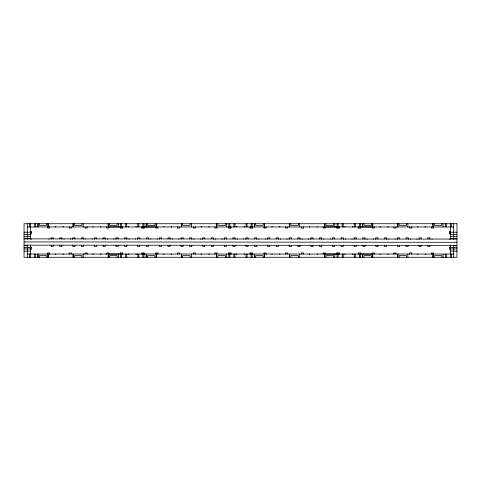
<?xml version="1.0" encoding="UTF-8"?>
<svg xmlns="http://www.w3.org/2000/svg" width="481" height="481" viewBox="0 0 481 481"><rect width="100%" height="100%" fill="white"/><g stroke="black" fill="none" stroke-linecap="round" stroke-linejoin="round"><path stroke-width="0.72" d="M24.05 245.16L456.95 245.364M24.05 241.913L456.95 242.316M456.95 239.069L24.05 238.871M120.37 226.966L108.826 226.972L108.826 228.054L106.662 228.054L106.662 226.761M27.297 226.948L453.703 226.966M336.82 226.966L325.276 226.972L325.276 228.054L323.112 228.054L323.112 226.761M30.543 231.662L31.626 231.662L31.626 233.826L30.249 233.826M450.457 231.662L449.374 231.662L449.374 233.826L450.751 233.826M24.05 232.209L31.626 232.209M449.374 232.209L456.95 232.209M24.05 234.373L30.543 234.373M450.457 234.373L456.95 234.373M24.05 236.357L30.543 236.357M450.457 236.357L456.95 236.357M24.05 238.522L30.543 238.522M450.457 238.522L456.95 238.522M25 245.364L25.469 245.364M26.419 245.364L26.894 245.364M454.106 245.364L454.581 245.364M455.531 245.364L456 245.364M30.249 247.174L31.626 247.174L31.626 249.338L30.543 249.338M450.751 247.174L449.374 247.174L449.374 249.338L450.457 249.338M24.05 247.529L30.543 247.529M450.457 247.529L456.95 247.529M24.05 248.984L30.543 248.984M450.457 248.984L456.95 248.984M24.05 251.148L30.543 251.148M450.457 251.148L456.95 251.148M27.297 254.034L453.703 254.034M360.63 254.034L372.174 254.028L372.174 252.946L374.338 252.946L374.338 254.239M360.63 226.966L372.174 226.972L372.174 228.054L374.338 228.054L374.338 226.761M144.18 226.966L155.724 226.972L155.724 228.054L157.888 228.054L157.888 226.761M336.82 254.034L325.276 254.028L325.276 252.946L323.112 252.946L323.112 254.239M120.37 254.034L108.826 254.028L108.826 252.946L106.662 252.946L106.662 254.239M453.703 223.719L453.703 239.376M453.703 244.937L453.703 257.281M451.418 223.719L451.418 226.966M451.418 254.034L451.418 257.281M450.402 223.719L450.457 239.273M450.457 244.997L450.457 257.281M449.374 238.871L449.374 239.273M446.32 223.719L446.32 226.966M446.32 254.034L446.32 257.281M445.298 223.719L445.298 226.966M445.298 254.034L445.298 257.281M443.013 223.719L443.061 226.966M443.061 254.034L443.013 257.281M441.78 223.719L441.78 225.342L434.205 225.342L434.205 223.719M441.78 257.281L441.78 255.658L434.205 255.658L434.205 257.281M433.501 226.972L433.501 228.054L431.337 228.054L431.337 226.761M433.501 254.028L433.501 252.946L431.337 252.946L431.337 254.239M432.966 223.719L432.966 226.966M432.966 254.034L432.966 257.281M432.924 223.719L432.924 226.966M432.924 254.034L432.924 257.281M432.058 238.871L432.058 239.273M429.894 239.273L429.894 237.8L427.729 237.8L427.729 238.883M429.894 245.16L429.894 246.458L427.729 246.458L427.729 245.376M425.204 226.761L425.204 226.966A0.812 0.812 0 0 0 425.715 226.791M425.204 254.239L425.204 254.034A0.812 0.812 0 0 1 425.715 254.208M421.236 238.883L421.236 237.8L419.071 237.8L419.071 239.273M421.236 245.376L421.236 246.458L419.071 246.458L419.071 245.16M417.989 226.761L417.989 226.966A0.812 0.812 0 0 1 417.478 226.791M417.989 254.239L417.989 254.034A0.812 0.812 0 0 0 417.478 254.208M416.907 238.871L416.907 239.273M411.856 226.761L411.856 228.054L409.692 228.054L409.692 226.972M411.856 254.239L411.856 252.946L409.692 252.946L409.692 254.028M410.413 238.871L410.413 239.273M408.249 239.273L408.249 237.8L406.084 237.8L406.084 238.883M408.249 245.16L408.249 246.458L406.084 246.458L406.084 245.376M407.858 223.719L407.906 226.966M407.858 254.034L407.906 257.281M406.625 223.719L406.625 225.342L399.05 225.342L399.05 223.719M406.625 257.281L406.625 255.658L399.05 255.658L399.05 257.281M399.591 238.883L399.591 237.8L397.426 237.8L397.426 239.273M399.591 245.376L399.591 246.458L397.426 246.458L397.426 245.16M395.983 226.972L395.983 228.054L393.819 228.054L393.819 226.761M395.983 254.028L395.983 252.946L393.819 252.946L393.819 254.239M395.262 238.871L395.262 239.273M388.768 238.871L388.768 239.273M387.686 226.761L387.686 226.966A0.812 0.812 0 0 0 388.197 226.791M387.686 254.239L387.686 254.034A0.812 0.812 0 0 1 388.197 254.208M386.604 239.273L386.604 237.8L384.439 237.8L384.439 238.883M386.604 245.16L386.604 246.458L384.439 246.458L384.439 245.376M380.471 226.761L380.471 226.966A0.812 0.812 0 0 1 379.96 226.791M380.471 254.239L380.471 254.034A0.812 0.812 0 0 0 379.96 254.208M377.946 238.883L377.946 237.8L375.781 237.8L375.781 239.273M377.946 245.376L377.946 246.458L375.781 246.458L375.781 245.16M373.617 238.871L373.617 239.273M372.751 223.719L372.751 226.966M372.751 254.034L372.751 257.281M372.703 223.719L372.703 226.966M372.703 254.034L372.703 257.281M371.47 223.719L371.47 225.342L363.895 225.342L363.895 223.719M371.47 257.281L371.47 255.658L363.895 255.658L363.895 257.281M367.123 238.871L367.123 239.273M364.959 239.273L364.959 237.8L362.794 237.8L362.794 238.883M364.959 245.16L364.959 246.458L362.794 246.458L362.794 245.376M360.648 226.761L360.63 228.048L358.213 228.06L358.213 226.978M360.648 254.239L360.63 252.952L358.213 252.952L358.213 254.034M360.377 223.719L360.377 228.06M360.377 252.952L360.377 257.281M359.355 223.719L359.355 226.966M359.355 254.034L359.355 257.281M358.465 226.761L358.465 228.048M358.465 252.952L358.465 254.239M356.301 238.883L356.301 237.8L354.136 237.8L354.136 239.273M356.301 245.376L356.301 246.458L354.136 246.458L354.136 245.16M355.273 223.719L355.273 226.966M355.273 254.034L355.273 257.281M354.257 223.719L354.257 226.966M354.257 254.034L354.257 257.281M352.332 226.761L352.332 226.966A0.812 0.812 0 0 0 352.844 226.779M352.332 254.239L352.332 254.034A0.812 0.812 0 0 1 352.844 254.221M351.972 238.871L351.972 239.273M345.478 238.871L345.478 239.273M345.117 226.761L345.117 226.966A0.812 0.812 0 0 1 344.606 226.779M345.117 254.239L345.117 254.034A0.812 0.812 0 0 0 344.606 254.221M343.314 239.273L343.314 237.8L341.149 237.8L341.149 238.883M343.314 245.16L343.314 246.458L341.149 246.458L341.149 245.376M343.193 223.719L343.193 226.966M343.193 254.034L343.193 257.281M342.177 223.719L342.177 226.966M342.177 254.034L342.177 257.281M339.237 226.978L339.237 228.06L336.82 228.048L336.802 226.761M339.237 254.034L339.237 252.952L336.82 252.952L336.802 254.239M338.985 226.761L338.985 228.048M338.985 252.952L338.985 254.239M338.095 223.719L338.095 226.966M338.095 254.034L338.095 257.281M337.073 223.719L337.073 228.06M337.073 252.952L337.073 257.281M334.836 223.719L334.788 226.966M334.836 254.034L334.788 257.281M334.656 238.883L334.656 237.8L332.491 237.8L332.491 239.273M334.656 245.376L334.656 246.458L332.491 246.458L332.491 245.16M333.555 223.719L333.555 225.342L325.98 225.342L325.98 223.719M333.555 257.281L333.555 255.658L325.98 255.658L325.98 257.281M330.327 238.871L330.327 239.273M324.741 223.719L324.741 226.966M324.741 254.034L324.741 257.281M324.699 223.719L324.699 226.966M324.699 254.034L324.699 257.281M323.833 238.871L323.833 239.273M321.669 239.273L321.669 237.8L319.504 237.8L319.504 238.883M321.669 245.16L321.669 246.458L319.504 246.458L319.504 245.376M316.979 226.761L316.979 226.966A0.812 0.812 0 0 0 317.49 226.791M316.979 254.239L316.979 254.034A0.812 0.812 0 0 1 317.49 254.208M313.011 238.883L313.011 237.8L310.846 237.8L310.846 239.273M313.011 245.376L313.011 246.458L310.846 246.458L310.846 245.16M309.764 226.761L309.764 226.966A0.812 0.812 0 0 1 309.253 226.791M309.764 254.239L309.764 254.034A0.812 0.812 0 0 0 309.253 254.208M308.682 238.871L308.682 239.273M303.631 226.761L303.631 228.054L301.467 228.054L301.467 226.972M303.631 254.239L303.631 252.946L301.467 252.946L301.467 254.028M302.188 238.871L302.188 239.273M300.024 239.273L300.024 237.8L297.859 237.8L297.859 238.883M300.024 245.16L300.024 246.458L297.859 246.458L297.859 245.376M299.633 223.719L299.633 226.966M299.681 254.034L299.681 257.281M298.4 223.719L298.4 225.342L290.825 225.342L290.825 223.719M298.4 257.281L298.4 255.658L290.825 255.658L290.825 257.281M291.366 238.883L291.366 237.8L289.201 237.8L289.201 239.273M291.366 245.376L291.366 246.458L289.201 246.458L289.201 245.16M287.758 226.972L287.758 228.054L285.594 228.054L285.594 226.761M287.758 254.028L287.758 252.946L285.594 252.946L285.594 254.239M287.037 238.871L287.037 239.273M280.543 238.871L280.543 239.273M279.461 226.761L279.461 226.966A0.812 0.812 0 0 0 279.972 226.791M279.461 254.239L279.461 254.034A0.812 0.812 0 0 1 279.972 254.208M278.379 239.273L278.379 237.8L276.214 237.8L276.214 238.883M278.379 245.16L278.379 246.458L276.214 246.458L276.214 245.376M272.246 226.761L272.246 226.966A0.812 0.812 0 0 1 271.735 226.791M272.246 254.239L272.246 254.034A0.812 0.812 0 0 0 271.735 254.208M269.721 238.883L269.721 237.8L267.556 237.8L267.556 239.273M269.721 245.376L269.721 246.458L267.556 246.458L267.556 245.16M266.113 226.761L266.113 228.054L263.949 228.054L263.949 226.972M266.113 254.239L266.113 252.946L263.949 252.946L263.949 254.028M265.392 238.871L265.392 239.273M264.526 223.719L264.526 226.966M264.526 254.034L264.526 257.281M264.478 223.719L264.478 226.966M264.478 254.034L264.478 257.281M263.245 223.719L263.245 225.342L255.67 225.342L255.67 223.719M263.245 257.281L263.245 255.658L255.67 255.658L255.67 257.281M258.898 238.871L258.898 239.273M256.734 239.273L256.734 237.8L254.569 237.8L254.569 238.883M256.734 245.16L256.734 246.458L254.569 246.458L254.569 245.376M252.423 226.761L252.405 228.054L249.988 228.06L249.988 226.978M252.423 254.239L252.405 252.946L249.988 252.952L249.988 254.034M252.152 223.719L252.152 228.06M252.152 252.952L252.152 257.281M251.13 223.719L251.13 226.966M251.13 254.034L251.13 257.281M250.24 226.761L250.24 228.054M250.24 252.946L250.24 254.239M248.076 238.883L248.076 237.8L245.911 237.8L245.911 239.273M248.076 245.376L248.076 246.458L245.911 246.458L245.911 245.16M247.048 223.719L247.048 226.966M247.048 254.034L247.048 257.281M246.031 223.719L246.031 226.966M246.031 254.034L246.031 257.281M244.107 226.761L244.107 226.966A0.812 0.812 0 0 0 244.619 226.791M244.107 254.239L244.107 254.034A0.812 0.812 0 0 1 244.619 254.208M243.747 238.871L243.747 239.273M237.253 238.871L237.253 239.273M236.892 226.761L236.892 226.966A0.812 0.812 0 0 1 236.381 226.791M236.892 254.239L236.892 254.034A0.812 0.812 0 0 0 236.381 254.208M235.089 239.273L235.089 237.8L232.924 237.8L232.924 238.883M235.089 245.16L235.089 246.458L232.924 246.458L232.924 245.376M234.968 223.719L234.968 226.966M234.968 254.034L234.968 257.281M233.952 223.719L233.952 226.966M233.952 254.034L233.952 257.281M231.012 226.978L231.012 228.06L228.595 228.054L228.577 226.761M231.012 254.034L231.012 252.952L228.595 252.946L228.577 254.239M230.76 226.761L230.76 228.054M230.76 252.946L230.76 254.239M229.87 223.719L229.87 226.966M229.87 254.034L229.87 257.281M228.848 223.719L228.848 228.06M228.848 252.952L228.848 257.281M226.611 223.719L226.563 226.966M226.563 254.034L226.611 257.281M226.431 238.883L226.431 237.8L224.266 237.8L224.266 239.273M226.431 245.376L226.431 246.458L224.266 246.458L224.266 245.16M225.33 223.719L225.33 225.342L217.755 225.342L217.755 223.719M225.33 257.281L225.33 255.658L217.755 255.658L217.755 257.281M222.102 238.871L222.102 239.273M217.051 226.972L217.051 228.054L214.887 228.054L214.887 226.761M217.051 254.028L217.051 252.946L214.887 252.946L214.887 254.239M216.516 223.719L216.516 226.966M216.516 254.034L216.516 257.281M216.474 223.719L216.474 226.966M216.474 254.034L216.474 257.281M215.608 238.871L215.608 239.273M213.444 239.273L213.444 237.8L211.279 237.8L211.279 238.883M213.444 245.16L213.444 246.458L211.279 246.458L211.279 245.376M208.754 226.761L208.754 226.966A0.812 0.812 0 0 0 209.265 226.791M208.754 254.239L208.754 254.034A0.812 0.812 0 0 1 209.265 254.208M204.786 238.883L204.786 237.8L202.621 237.8L202.621 239.273M204.786 245.376L204.786 246.458L202.621 246.458L202.621 245.16M201.539 226.761L201.539 226.966A0.812 0.812 0 0 1 201.028 226.791M201.539 254.239L201.539 254.034A0.812 0.812 0 0 0 201.028 254.208M200.457 238.871L200.457 239.273M195.406 226.761L195.406 228.054L193.242 228.054L193.242 226.972M195.406 254.239L195.406 252.946L193.242 252.946L193.242 254.028M193.963 238.871L193.963 239.273M191.799 239.273L191.799 237.8L189.634 237.8L189.634 238.883M191.799 245.16L191.799 246.458L189.634 246.458L189.634 245.376M191.408 223.719L191.408 226.966M191.408 254.034L191.408 257.281M190.175 223.719L190.175 225.342L182.6 225.342L182.6 223.719M190.175 257.281L190.175 255.658L182.6 255.658L182.6 257.281M183.141 238.883L183.141 237.8L180.976 237.8L180.976 239.273M183.141 245.376L183.141 246.458L180.976 246.458L180.976 245.16M179.533 226.972L179.533 228.054L177.369 228.054L177.369 226.761M179.533 254.028L179.533 252.946L177.369 252.946L177.369 254.239M178.812 238.871L178.812 239.273M172.318 238.871L172.318 239.273M171.236 226.761L171.236 226.966A0.812 0.812 0 0 0 171.747 226.791M171.236 254.239L171.236 254.034A0.812 0.812 0 0 1 171.747 254.208M170.154 239.273L170.154 237.8L167.989 237.8L167.989 238.883M170.154 245.16L170.154 246.458L167.989 246.458L167.989 245.376M164.021 226.761L164.021 226.966A0.812 0.812 0 0 1 163.51 226.791M164.021 254.239L164.021 254.034A0.812 0.812 0 0 0 163.51 254.208M161.496 238.883L161.496 237.8L159.331 237.8L159.331 239.273M161.496 245.376L161.496 246.458L159.331 246.458L159.331 245.16M157.888 254.239L157.888 252.946L155.724 252.946L155.724 254.028M157.167 238.871L157.167 239.273M156.301 223.719L156.301 226.966M156.301 254.034L156.301 257.281M156.253 223.719L156.253 226.966M156.253 254.034L156.253 257.281M155.02 223.719L155.02 225.342L147.445 225.342L147.445 223.719M155.02 257.281L155.02 255.658L147.445 255.658L147.445 257.281M150.673 238.871L150.673 239.273M148.509 239.273L148.509 237.8L146.344 237.8L146.344 238.883M148.509 245.16L148.509 246.458L146.344 246.458L146.344 245.376M144.198 226.761L144.18 228.048L141.763 228.06L141.763 226.978M144.198 254.239L144.18 252.952L141.763 252.952L141.763 254.034M143.927 223.719L143.927 228.06M143.927 252.952L143.927 257.281M142.905 223.719L142.905 226.966M142.905 254.034L142.905 257.281M142.015 226.761L142.015 228.048M142.015 252.952L142.015 254.239M139.851 238.883L139.851 237.8L137.686 237.8L137.686 239.273M139.851 245.376L139.851 246.458L137.686 246.458L137.686 245.16M138.823 223.719L138.823 226.966M138.823 254.034L138.823 257.281M137.806 223.719L137.806 226.966M137.806 254.034L137.806 257.281M135.882 226.761L135.882 226.966A0.812 0.812 0 0 0 136.394 226.779M135.882 254.239L135.882 254.034A0.812 0.812 0 0 1 136.394 254.221M135.522 238.871L135.522 239.273M129.028 238.871L129.028 239.273M128.667 226.761L128.667 226.966A0.812 0.812 0 0 1 128.156 226.779M128.667 254.239L128.667 254.034A0.812 0.812 0 0 0 128.156 254.221M126.864 239.273L126.864 237.8L124.699 237.8L124.699 238.883M126.864 245.16L126.864 246.458L124.699 246.458L124.699 245.376M126.743 223.719L126.743 226.966M126.743 254.034L126.743 257.281M125.727 223.719L125.727 226.966M125.727 254.034L125.727 257.281M122.787 226.978L122.787 228.06L120.37 228.048L120.352 226.761M122.787 254.034L122.787 252.952L120.37 252.952L120.352 254.239M122.535 226.761L122.535 228.048M122.535 252.952L122.535 254.239M121.645 223.719L121.645 226.966M121.645 254.034L121.645 257.281M120.623 223.719L120.623 228.06M120.623 252.952L120.623 257.281M118.386 223.719L118.338 226.966M118.338 254.034L118.338 257.281M118.206 238.883L118.206 237.8L116.041 237.8L116.041 239.273M118.206 245.376L118.206 246.458L116.041 246.458L116.041 245.16M117.105 223.719L117.105 225.342L109.53 225.342L109.53 223.719M117.105 257.281L117.105 255.658L109.53 255.658L109.53 257.281M113.877 238.871L113.877 239.273M108.291 223.719L108.291 226.966M108.291 254.034L108.291 257.281M108.249 223.719L108.249 226.966M108.249 254.034L108.249 257.281M107.383 238.871L107.383 239.273M105.219 239.273L105.219 237.8L103.054 237.8L103.054 238.883M105.219 245.16L105.219 246.458L103.054 246.458L103.054 245.376M100.529 226.761L100.529 226.966A0.812 0.812 0 0 0 101.04 226.791M100.529 254.239L100.529 254.034A0.812 0.812 0 0 1 101.04 254.208M96.561 238.883L96.561 237.8L94.396 237.8L94.396 239.273M96.561 245.376L96.561 246.458L94.396 246.458L94.396 245.16M93.314 226.761L93.314 226.966A0.812 0.812 0 0 1 92.803 226.791M93.314 254.239L93.314 254.034A0.812 0.812 0 0 0 92.803 254.208M92.232 238.871L92.232 239.273M87.181 226.761L87.181 228.054L85.017 228.054L85.017 226.972M87.181 254.239L87.181 252.946L85.017 252.946L85.017 254.028M85.738 238.871L85.738 239.273M83.574 239.273L83.574 237.8L81.409 237.8L81.409 238.883M83.574 245.16L83.574 246.458L81.409 246.458L81.409 245.376M83.231 223.719L83.183 226.966M83.231 254.034L83.231 257.281M81.95 223.719L81.95 225.342L74.375 225.342L74.375 223.719M81.95 257.281L81.95 255.658L74.375 255.658L74.375 257.281M74.916 238.883L74.916 237.8L72.751 237.8L72.751 239.273M74.916 245.376L74.916 246.458L72.751 246.458L72.751 245.16M71.308 226.972L71.308 228.054L69.144 228.054L69.144 226.761M71.308 254.028L71.308 252.946L69.144 252.946L69.144 254.239M70.587 238.871L70.587 239.273M64.093 238.871L64.093 239.273M63.011 226.761L63.011 226.966A0.812 0.812 0 0 0 63.522 226.791M63.011 254.239L63.011 254.034A0.812 0.812 0 0 1 63.522 254.208M61.929 239.273L61.929 237.8L59.764 237.8L59.764 238.883M61.929 245.16L61.929 246.458L59.764 246.458L59.764 245.376M55.796 226.761L55.796 226.966A0.812 0.812 0 0 1 55.285 226.791M55.796 254.239L55.796 254.034A0.812 0.812 0 0 0 55.285 254.208M53.271 238.883L53.271 237.8L51.106 237.8L51.106 239.273M53.271 245.376L53.271 246.458L51.106 246.458L51.106 245.16M49.663 226.761L49.663 228.054L47.499 228.054L47.499 226.972M49.663 254.239L49.663 252.946L47.499 252.946L47.499 254.028M48.942 238.871L48.942 239.273M48.076 223.719L48.076 226.966M48.076 254.034L48.076 257.281M48.034 223.719L48.034 226.966M48.034 254.034L48.034 257.281M46.795 223.719L46.795 225.342L39.22 225.342L39.22 223.719M46.795 257.281L46.795 255.658L39.22 255.658L39.22 257.281M35.702 223.719L35.702 226.966M35.702 254.034L35.702 257.281M34.68 223.719L34.68 226.966M34.68 254.034L34.68 257.281M31.626 238.871L31.626 239.273M30.598 223.719L30.543 239.273M30.543 244.997L30.543 257.281M29.581 223.719L29.581 226.966M29.581 254.034L29.581 257.281M27.297 223.719L27.297 239.376M27.297 244.937L27.297 257.281M456.95 223.731L24.05 223.731L24.05 257.281L456.95 257.281L456.95 223.719M397.811 226.966L397.811 223.719L397.769 226.966M397.811 257.281L397.811 254.034L397.769 257.281M362.656 226.966L362.656 223.719L362.614 226.966M362.656 257.281L362.656 254.034L362.614 257.281M289.586 226.966L289.586 223.719L289.544 226.966M289.586 257.281L289.586 254.034L289.544 257.281M254.431 226.966L254.431 223.719L254.389 226.966M254.431 257.281L254.431 254.034L254.389 257.281M181.361 226.966L181.361 223.719L181.319 226.966M181.361 257.281L181.361 254.034L181.319 257.281M146.206 226.966L146.206 223.719L146.164 226.966M146.206 257.281L146.206 254.034L146.164 257.281M73.136 226.966L73.136 223.719L73.094 226.966M73.136 257.281L73.136 254.034L73.094 257.281M37.987 226.966L37.987 223.719L37.939 226.966M37.987 257.281L37.987 254.034L37.939 257.281"/></g></svg>
